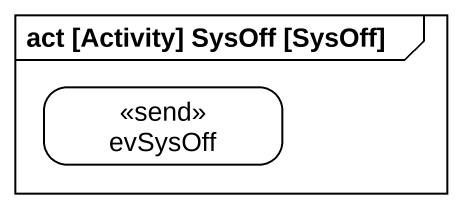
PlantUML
@startuml
mainframe act [Activity] SysOff [SysOff]
hide empty description
state evSysOff <<send>>
@enduml
